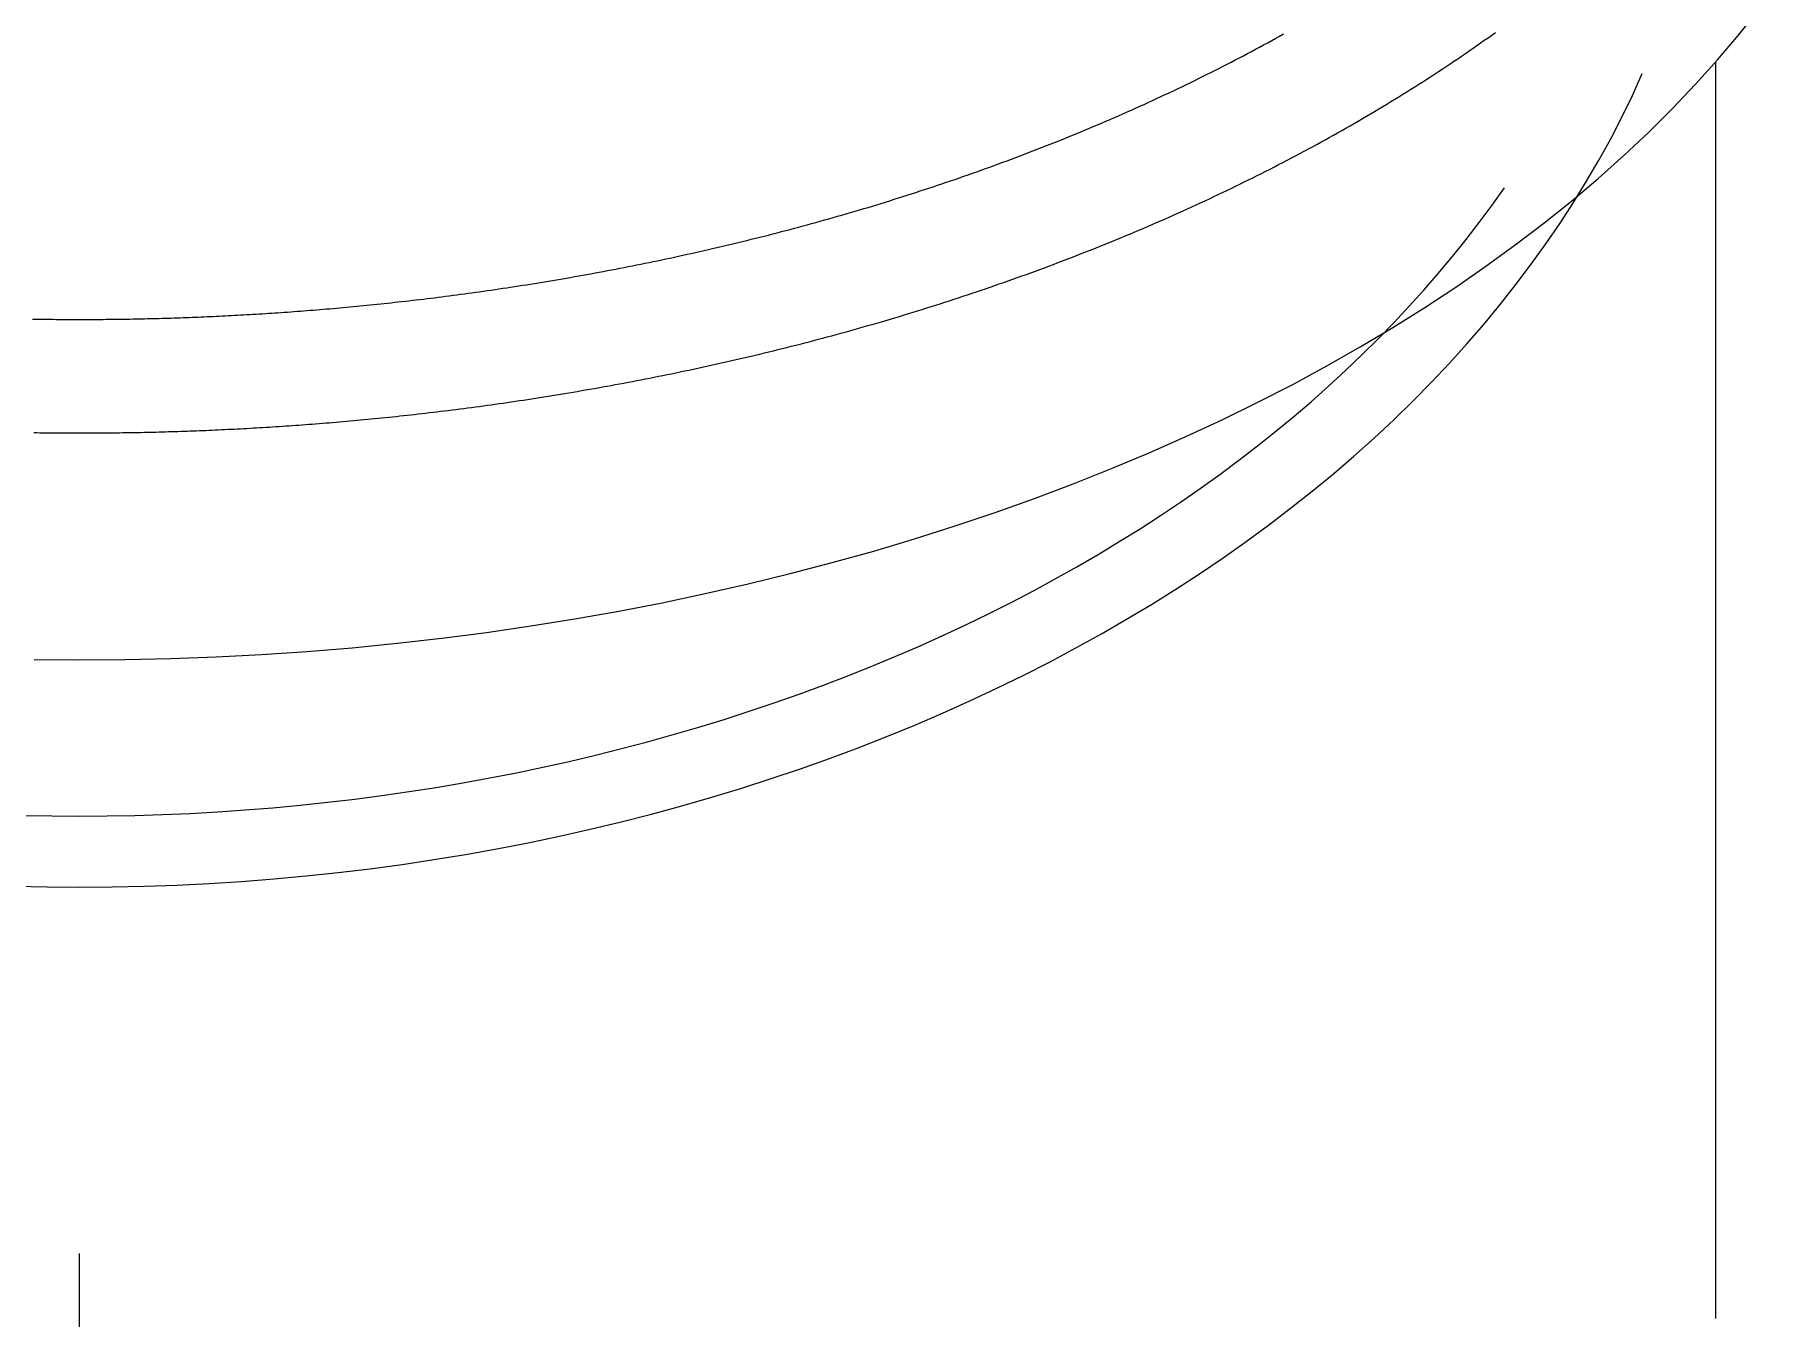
# Model space of a CAD drawing. Extents: x -9.8 to 63.4, y -19.1 to 47.2.
# Drawn here: x 51.97 to 60.56, y 29.43 to 35.82 of the extents above; entities that cross this region are included whole.
import ezdxf

# ---------------------------------------------------------------- set-up
doc = ezdxf.new("R2010")
doc.units = 0
doc.linetypes.add('CENTER', pattern=[50.8, 31.75, -6.35, 6.35, -6.35])
doc.layers.get('0').update_dxf_attribs({"linetype": 'CONTINUOUS'})
doc.layers.add('CENTER', color=1, linetype='CENTER')

msp = doc.modelspace()

# ---------------------------------------------------------------- linework, layer by layer
at = {"color": 7, "linetype": 'CONTINUOUS'}
msp.add_line((60.3465, 29.4251), (60.3465, 35.688), dxfattribs=at)
for points in [[(51.9695, 32.7083, 0), (52.1965, 32.7066, 0), (52.4235, 32.7083, 0), (52.6504, 32.7134, 0), (52.877, 32.7219, 0), (53.1032, 32.7338, 0), (53.3288, 32.7491, 0), (53.5538, 32.7678, 0), (53.7779, 32.7899, 0), (54.0011, 32.8153, 0), (54.2232, 32.8441, 0), (54.4441, 32.8761, 0), (54.6636, 32.9115, 0), (54.8817, 32.9502, 0), (55.0981, 32.9921, 0), (55.3128, 33.0373, 0), (55.5256, 33.0857, 0), (55.7363, 33.1372, 0), (55.945, 33.1919, 0), (56.1514, 33.2497, 0), (56.3554, 33.3106, 0), (56.5569, 33.3746, 0), (56.7558, 33.4415, 0), (56.952, 33.5114, 0), (57.1452, 33.5842, 0), (57.3355, 33.66, 0), (57.5227, 33.7385, 0), (57.7067, 33.8198, 0), (57.8874, 33.9039, 0), (58.0647, 33.9906, 0), (58.2384, 34.08, 0), (58.4084, 34.172, 0), (58.5748, 34.2665, 0), (58.7373, 34.3635, 0), (58.8958, 34.4628, 0), (59.0503, 34.5645, 0), (59.2007, 34.6686, 0), (59.3469, 34.7748, 0), (59.4887, 34.8832, 0), (59.6262, 34.9937, 0), (59.7592, 35.1062, 0), (59.8876, 35.2207, 0), (60.0114, 35.3371, 0), (60.1305, 35.4553, 0), (60.2448, 35.5752, 0), (60.3543, 35.6968, 0), (60.4588, 35.8201, 0), (60.5584, 35.9448, 0)], [(51.8733, 31.5798, 0), (52.0349, 31.5764, 0), (52.1965, 31.5752, 0), (52.3582, 31.5764, 0), (52.5198, 31.5798, 0), (52.6813, 31.5854, 0), (52.8426, 31.5934, 0), (53.0036, 31.6036, 0), (53.1643, 31.616, 0), (53.3246, 31.6307, 0), (53.4845, 31.6477, 0), (53.6439, 31.6668, 0), (53.8027, 31.6883, 0), (53.9609, 31.7119, 0), (54.1184, 31.7377, 0), (54.2751, 31.7658, 0), (54.431, 31.7961, 0), (54.586, 31.8285, 0), (54.7401, 31.8631, 0), (54.8932, 31.8998, 0), (55.0453, 31.9387, 0), (55.1962, 31.9798, 0), (55.3459, 32.0229, 0), (55.4944, 32.0681, 0), (55.6416, 32.1154, 0), (55.7874, 32.1648, 0), (55.9318, 32.2161, 0), (56.0748, 32.2695, 0), (56.2162, 32.3249, 0), (56.356, 32.3823, 0), (56.4943, 32.4416, 0), (56.6308, 32.5029, 0), (56.7655, 32.566, 0), (56.8985, 32.631, 0), (57.0296, 32.6979, 0), (57.1589, 32.7666, 0), (57.2861, 32.8371, 0), (57.4114, 32.9094, 0), (57.5346, 32.9834, 0), (57.6557, 33.0592, 0), (57.7747, 33.1366, 0), (57.8914, 33.2156, 0), (58.006, 33.2963, 0), (58.1182, 33.3786, 0), (58.2281, 33.4624, 0), (58.3357, 33.5478, 0), (58.4408, 33.6347, 0), (58.5435, 33.723, 0), (58.6436, 33.8127, 0), (58.7413, 33.9038, 0), (58.8363, 33.9963, 0), (58.9287, 34.0901, 0), (59.0185, 34.1852, 0), (59.1056, 34.2815, 0), (59.19, 34.379, 0), (59.2717, 34.4777, 0), (59.3505, 34.5775, 0), (59.4266, 34.6784, 0), (59.4998, 34.7803, 0), (59.5701, 34.8832, 0), (59.6375, 34.9871, 0), (59.702, 35.092, 0), (59.7635, 35.1977, 0), (59.8221, 35.3042, 0), (59.8776, 35.4116, 0), (59.9302, 35.5197, 0), (59.9797, 35.6286, 0)], [(51.9211, 31.9322, 0), (52.0588, 31.9296, 0), (52.1965, 31.9288, 0), (52.3343, 31.9296, 0), (52.4719, 31.9322, 0), (52.6095, 31.9364, 0), (52.747, 31.9424, 0), (52.8843, 31.95, 0), (53.0214, 31.9593, 0), (53.1583, 31.9703, 0), (53.2948, 31.983, 0), (53.4311, 31.9974, 0), (53.5669, 32.0135, 0), (53.7024, 32.0312, 0), (53.8373, 32.0506, 0), (53.9718, 32.0717, 0), (54.1057, 32.0944, 0), (54.2391, 32.1187, 0), (54.3718, 32.1447, 0), (54.5039, 32.1724, 0), (54.6353, 32.2016, 0), (54.7659, 32.2325, 0), (54.8958, 32.265, 0), (55.0248, 32.299, 0), (55.153, 32.3347, 0), (55.2802, 32.3719, 0), (55.4066, 32.4107, 0), (55.5319, 32.4511, 0), (55.6563, 32.493, 0), (55.7796, 32.5364, 0), (55.9018, 32.5813, 0), (56.0228, 32.6277, 0), (56.1428, 32.6757, 0), (56.2615, 32.725, 0), (56.379, 32.7759, 0), (56.4952, 32.8282, 0), (56.6101, 32.8819, 0), (56.7236, 32.937, 0), (56.8358, 32.9935, 0), (56.9466, 33.0514, 0), (57.0559, 33.1106, 0), (57.1638, 33.1712, 0), (57.2701, 33.2331, 0), (57.3749, 33.2963, 0), (57.4781, 33.3607, 0), (57.5798, 33.4265, 0), (57.6797, 33.4935, 0), (57.7781, 33.5617, 0), (57.8747, 33.6311, 0), (57.9696, 33.7017, 0), (58.0627, 33.7734, 0), (58.1541, 33.8463, 0), (58.2436, 33.9203, 0), (58.3313, 33.9954, 0), (58.4172, 34.0716, 0), (58.5011, 34.1488, 0), (58.5832, 34.227, 0), (58.6633, 34.3062, 0), (58.7414, 34.3864, 0), (58.8175, 34.4676, 0), (58.8917, 34.5497, 0), (58.9637, 34.6327, 0), (59.0338, 34.7165, 0), (59.1017, 34.8013, 0), (59.1676, 34.8868, 0), (59.2313, 34.9731, 0), (59.2929, 35.0602, 0)]]:
    msp.add_polyline3d(points, dxfattribs=at)
at = {"color": 7}
for points in [[(52.1965, 33.838, 0), (52.2118, 33.838, 0), (52.2271, 33.838, 0), (52.2424, 33.838, 0), (52.2576, 33.8381, 0), (52.2729, 33.8382, 0), (52.2882, 33.8382, 0), (52.3034, 33.8383, 0), (52.3187, 33.8384, 0), (52.3339, 33.8386, 0), (52.3492, 33.8387, 0), (52.3644, 33.8389, 0), (52.3797, 33.839, 0), (52.3949, 33.8392, 0), (52.4101, 33.8394, 0), (52.4254, 33.8396, 0), (52.4406, 33.8399, 0), (52.4559, 33.8401, 0), (52.4711, 33.8404, 0), (52.4864, 33.8407, 0), (52.5017, 33.841, 0), (52.5169, 33.8413, 0), (52.5322, 33.8416, 0), (52.5475, 33.842, 0), (52.5628, 33.8423, 0), (52.5781, 33.8427, 0), (52.5934, 33.8431, 0), (52.6087, 33.8435, 0), (52.6241, 33.8439, 0), (52.6394, 33.8444, 0), (52.6548, 33.8448, 0), (52.6702, 33.8453, 0), (52.6855, 33.8458, 0), (52.7009, 33.8463, 0), (52.7164, 33.8468, 0), (52.7318, 33.8474, 0), (52.7473, 33.8479, 0), (52.7627, 33.8485, 0), (52.7782, 33.8491, 0), (52.7937, 33.8497, 0), (52.8093, 33.8503, 0), (52.8248, 33.851, 0), (52.8404, 33.8516, 0), (52.856, 33.8523, 0), (52.8716, 33.853, 0), (52.8873, 33.8537, 0), (52.903, 33.8545, 0), (52.9187, 33.8552, 0), (52.9344, 33.856, 0), (52.9501, 33.8568, 0), (52.9659, 33.8576, 0), (52.9817, 33.8584, 0), (52.9976, 33.8592, 0), (53.0134, 33.8601, 0), (53.0293, 33.8609, 0), (53.0453, 33.8618, 0), (53.0612, 33.8627, 0), (53.0772, 33.8637, 0), (53.0933, 33.8646, 0), (53.1094, 33.8656, 0), (53.1255, 33.8666, 0), (53.1416, 33.8676, 0), (53.1578, 33.8686, 0), (53.174, 33.8696, 0), (53.1903, 33.8707, 0), (53.2066, 33.8718, 0), (53.223, 33.8729, 0), (53.2394, 33.874, 0), (53.2558, 33.8751, 0), (53.2723, 33.8763, 0), (53.2888, 33.8775, 0), (53.3054, 33.8787, 0), (53.322, 33.8799, 0), (53.3387, 33.8812, 0), (53.3554, 33.8825, 0), (53.3721, 33.8838, 0), (53.3889, 33.8851, 0), (53.4058, 33.8864, 0), (53.4227, 33.8878, 0), (53.4397, 33.8892, 0), (53.4567, 33.8906, 0), (53.4738, 33.892, 0), (53.4909, 33.8935, 0), (53.508, 33.895, 0), (53.5253, 33.8965, 0), (53.5426, 33.8981, 0), (53.5599, 33.8996, 0), (53.5773, 33.9012, 0), (53.5947, 33.9028, 0), (53.6123, 33.9045, 0), (53.6298, 33.9062, 0), (53.6475, 33.9079, 0), (53.6651, 33.9096, 0), (53.6829, 33.9114, 0), (53.7007, 33.9132, 0), (53.7186, 33.915, 0), (53.7365, 33.9168, 0), (53.7545, 33.9187, 0), (53.7726, 33.9206, 0), (53.7907, 33.9225, 0), (53.8089, 33.9245, 0), (53.8272, 33.9265, 0), (53.8455, 33.9285, 0), (53.8639, 33.9306, 0), (53.8824, 33.9327, 0), (53.9009, 33.9348, 0), (53.9196, 33.9369, 0), (53.9382, 33.9391, 0), (53.957, 33.9413, 0), (53.9758, 33.9436, 0), (53.9947, 33.9459, 0), (54.0137, 33.9482, 0), (54.0327, 33.9505, 0), (54.0519, 33.9529, 0), (54.071, 33.9553, 0), (54.0903, 33.9578, 0), (54.1097, 33.9603, 0), (54.1291, 33.9628, 0), (54.1485, 33.9654, 0), (54.1681, 33.968, 0), (54.1877, 33.9706, 0), (54.2073, 33.9733, 0), (54.227, 33.976, 0), (54.2468, 33.9787, 0), (54.2666, 33.9815, 0), (54.2865, 33.9843, 0), (54.3065, 33.9872, 0), (54.3265, 33.9901, 0), (54.3466, 33.993, 0), (54.3667, 33.996, 0), (54.3869, 33.999, 0), (54.4071, 34.002, 0), (54.4274, 34.0051, 0), (54.4477, 34.0082, 0), (54.4681, 34.0114, 0), (54.4886, 34.0146, 0), (54.5091, 34.0178, 0), (54.5296, 34.0211, 0), (54.5502, 34.0244, 0), (54.5708, 34.0277, 0), (54.5915, 34.0311, 0), (54.6123, 34.0345, 0), (54.6331, 34.038, 0), (54.6539, 34.0415, 0), (54.6748, 34.0451, 0), (54.6957, 34.0487, 0), (54.7167, 34.0523, 0), (54.7377, 34.0559, 0), (54.7588, 34.0597, 0), (54.7799, 34.0634, 0), (54.801, 34.0672, 0), (54.8222, 34.071, 0), (54.8435, 34.0749, 0), (54.8647, 34.0788, 0), (54.886, 34.0827, 0), (54.9074, 34.0867, 0), (54.9288, 34.0907, 0), (54.9502, 34.0948, 0), (54.9717, 34.0989, 0), (54.9932, 34.1031, 0), (55.0147, 34.1073, 0), (55.0363, 34.1115, 0), (55.0579, 34.1158, 0), (55.0795, 34.1201, 0), (55.1012, 34.1245, 0), (55.1229, 34.1289, 0), (55.1446, 34.1333, 0), (55.1664, 34.1378, 0), (55.1882, 34.1423, 0), (55.21, 34.1469, 0), (55.2318, 34.1515, 0), (55.2537, 34.1562, 0), (55.2756, 34.1609, 0), (55.2976, 34.1656, 0), (55.3195, 34.1704, 0), (55.3415, 34.1753, 0), (55.3635, 34.1801, 0), (55.3856, 34.1851, 0), (55.4076, 34.19, 0), (55.4297, 34.195, 0), (55.4518, 34.2001, 0), (55.4739, 34.2052, 0), (55.4961, 34.2103, 0), (55.5183, 34.2155, 0), (55.5405, 34.2207, 0), (55.5627, 34.226, 0), (55.5849, 34.2313, 0), (55.6071, 34.2367, 0), (55.6294, 34.2421, 0), (55.6517, 34.2475, 0), (55.674, 34.253, 0), (55.6963, 34.2586, 0), (55.7186, 34.2642, 0), (55.7409, 34.2698, 0), (55.7633, 34.2755, 0), (55.7856, 34.2812, 0), (55.808, 34.287, 0), (55.8304, 34.2928, 0), (55.8528, 34.2987, 0), (55.8752, 34.3046, 0), (55.8976, 34.3105, 0), (55.92, 34.3165, 0), (55.9425, 34.3226, 0), (55.9649, 34.3287, 0), (55.9874, 34.3348, 0), (56.0098, 34.341, 0), (56.0323, 34.3473, 0), (56.0547, 34.3536, 0), (56.0772, 34.3599, 0), (56.0997, 34.3663, 0), (56.1222, 34.3727, 0), (56.1447, 34.3792, 0), (56.1673, 34.3857, 0), (56.1898, 34.3923, 0), (56.2123, 34.3989, 0), (56.2349, 34.4056, 0), (56.2574, 34.4123, 0), (56.28, 34.419, 0), (56.3025, 34.4259, 0), (56.3251, 34.4327, 0), (56.3476, 34.4396, 0), (56.3702, 34.4466, 0), (56.3928, 34.4536, 0), (56.4154, 34.4607, 0), (56.4379, 34.4678, 0), (56.4605, 34.4749, 0), (56.4831, 34.4821, 0), (56.5057, 34.4894, 0), (56.5283, 34.4967, 0), (56.5508, 34.504, 0), (56.5734, 34.5114, 0), (56.596, 34.5188, 0), (56.6186, 34.5263, 0), (56.6412, 34.5339, 0), (56.6638, 34.5415, 0), (56.6863, 34.5491, 0), (56.7089, 34.5568, 0), (56.7315, 34.5645, 0), (56.754, 34.5723, 0), (56.7766, 34.5802, 0), (56.7992, 34.5881, 0), (56.8217, 34.596, 0), (56.8442, 34.604, 0), (56.8668, 34.612, 0), (56.8893, 34.6201, 0), (56.9118, 34.6282, 0), (56.9344, 34.6364, 0), (56.9569, 34.6446, 0), (56.9794, 34.6529, 0), (57.0019, 34.6613, 0), (57.0243, 34.6697, 0), (57.0468, 34.6781, 0), (57.0693, 34.6866, 0), (57.0917, 34.6951, 0), (57.1142, 34.7037, 0), (57.1366, 34.7123, 0), (57.159, 34.721, 0), (57.1814, 34.7297, 0), (57.2038, 34.7385, 0), (57.2262, 34.7474, 0), (57.2486, 34.7562, 0), (57.2709, 34.7652, 0), (57.2932, 34.7742, 0), (57.3156, 34.7832, 0), (57.3379, 34.7923, 0), (57.3602, 34.8014, 0), (57.3824, 34.8106, 0), (57.4047, 34.8199, 0), (57.4269, 34.8292, 0), (57.4491, 34.8385, 0), (57.4713, 34.8479, 0), (57.4935, 34.8573, 0), (57.5157, 34.8668, 0), (57.5378, 34.8764, 0), (57.5599, 34.886, 0), (57.582, 34.8956, 0), (57.6041, 34.9053, 0), (57.6262, 34.9151, 0), (57.6482, 34.9249, 0), (57.6702, 34.9347, 0), (57.6922, 34.9446, 0), (57.7142, 34.9546, 0), (57.7361, 34.9646, 0), (57.758, 34.9746, 0), (57.7799, 34.9847, 0), (57.8017, 34.9949, 0), (57.8235, 35.0051, 0), (57.8453, 35.0154, 0), (57.8671, 35.0257, 0), (57.8888, 35.036, 0), (57.9105, 35.0464, 0), (57.9322, 35.0568, 0), (57.9538, 35.0673, 0), (57.9754, 35.0779, 0), (57.997, 35.0885, 0), (58.0185, 35.0991, 0), (58.04, 35.1098, 0), (58.0615, 35.1206, 0), (58.0829, 35.1313, 0), (58.1043, 35.1422, 0), (58.1257, 35.1531, 0), (58.147, 35.164, 0), (58.1683, 35.175, 0), (58.1896, 35.186, 0), (58.2108, 35.1971, 0), (58.232, 35.2082, 0), (58.2531, 35.2194, 0), (58.2742, 35.2306, 0), (58.2953, 35.2418, 0), (58.3163, 35.2531, 0), (58.3373, 35.2645, 0), (58.3582, 35.2759, 0), (58.3791, 35.2873, 0), (58.4, 35.2988, 0), (58.4208, 35.3103, 0), (58.4415, 35.3219, 0), (58.4623, 35.3336, 0), (58.4829, 35.3452, 0), (58.5036, 35.3569, 0), (58.5241, 35.3687, 0), (58.5447, 35.3805, 0), (58.5652, 35.3924, 0), (58.5856, 35.4043, 0), (58.606, 35.4162, 0), (58.6263, 35.4282, 0), (58.6466, 35.4402, 0), (58.6669, 35.4523, 0), (58.6871, 35.4644, 0), (58.7072, 35.4766, 0), (58.7273, 35.4888, 0), (58.7474, 35.501, 0), (58.7674, 35.5133, 0), (58.7873, 35.5257, 0), (58.8072, 35.5381, 0), (58.827, 35.5505, 0), (58.8468, 35.5629, 0), (58.8665, 35.5755, 0), (58.8862, 35.588, 0), (58.9058, 35.6006, 0), (58.9253, 35.6132, 0), (58.9448, 35.6259, 0), (58.9642, 35.6386, 0), (58.9836, 35.6514, 0), (59.0029, 35.6642, 0), (59.0222, 35.677, 0), (59.0414, 35.6899, 0), (59.0605, 35.7028, 0), (59.0796, 35.7158, 0), (59.0986, 35.7288, 0), (59.1176, 35.7419, 0), (59.1365, 35.7549, 0), (59.1553, 35.768, 0), (59.1741, 35.7812, 0), (59.1928, 35.7944, 0), (59.2114, 35.8076, 0), (59.23, 35.8209, 0), (59.2485, 35.8342, 0)], [(52.1965, 34.4037, 0), (52.2112, 34.4037, 0), (52.226, 34.4037, 0), (52.2407, 34.4037, 0), (52.2554, 34.4038, 0), (52.2701, 34.4038, 0), (52.2847, 34.4039, 0), (52.2994, 34.404, 0), (52.3141, 34.4041, 0), (52.3288, 34.4042, 0), (52.3435, 34.4044, 0), (52.3581, 34.4045, 0), (52.3728, 34.4047, 0), (52.3875, 34.4049, 0), (52.4021, 34.4051, 0), (52.4168, 34.4053, 0), (52.4315, 34.4055, 0), (52.4462, 34.4057, 0), (52.4609, 34.406, 0), (52.4756, 34.4063, 0), (52.4903, 34.4065, 0), (52.5049, 34.4068, 0), (52.5197, 34.4072, 0), (52.5344, 34.4075, 0), (52.5491, 34.4078, 0), (52.5638, 34.4082, 0), (52.5786, 34.4086, 0), (52.5933, 34.409, 0), (52.6081, 34.4094, 0), (52.6228, 34.4098, 0), (52.6376, 34.4103, 0), (52.6524, 34.4107, 0), (52.6672, 34.4112, 0), (52.6821, 34.4117, 0), (52.6969, 34.4122, 0), (52.7118, 34.4127, 0), (52.7267, 34.4132, 0), (52.7416, 34.4138, 0), (52.7565, 34.4144, 0), (52.7714, 34.415, 0), (52.7863, 34.4156, 0), (52.8013, 34.4162, 0), (52.8163, 34.4168, 0), (52.8313, 34.4175, 0), (52.8464, 34.4181, 0), (52.8614, 34.4188, 0), (52.8765, 34.4195, 0), (52.8916, 34.4202, 0), (52.9068, 34.421, 0), (52.9219, 34.4217, 0), (52.9371, 34.4225, 0), (52.9523, 34.4233, 0), (52.9676, 34.4241, 0), (52.9829, 34.4249, 0), (52.9982, 34.4258, 0), (53.0135, 34.4266, 0), (53.0289, 34.4275, 0), (53.0443, 34.4284, 0), (53.0597, 34.4293, 0), (53.0752, 34.4302, 0), (53.0907, 34.4312, 0), (53.1062, 34.4321, 0), (53.1218, 34.4331, 0), (53.1374, 34.4341, 0), (53.1531, 34.4352, 0), (53.1688, 34.4362, 0), (53.1845, 34.4373, 0), (53.2003, 34.4383, 0), (53.2161, 34.4394, 0), (53.232, 34.4406, 0), (53.2479, 34.4417, 0), (53.2638, 34.4429, 0), (53.2798, 34.444, 0), (53.2959, 34.4452, 0), (53.3119, 34.4465, 0), (53.3281, 34.4477, 0), (53.3442, 34.449, 0), (53.3605, 34.4503, 0), (53.3767, 34.4516, 0), (53.3931, 34.4529, 0), (53.4094, 34.4543, 0), (53.4259, 34.4557, 0), (53.4423, 34.4571, 0), (53.4589, 34.4585, 0), (53.4754, 34.46, 0), (53.4921, 34.4615, 0), (53.5088, 34.463, 0), (53.5255, 34.4645, 0), (53.5423, 34.4661, 0), (53.5592, 34.4677, 0), (53.5761, 34.4693, 0), (53.593, 34.4709, 0), (53.6101, 34.4726, 0), (53.6271, 34.4743, 0), (53.6443, 34.476, 0), (53.6615, 34.4778, 0), (53.6787, 34.4795, 0), (53.6961, 34.4813, 0), (53.7134, 34.4832, 0), (53.7309, 34.485, 0), (53.7484, 34.4869, 0), (53.766, 34.4889, 0), (53.7836, 34.4908, 0), (53.8013, 34.4928, 0), (53.8191, 34.4948, 0), (53.8369, 34.4968, 0), (53.8548, 34.4989, 0), (53.8728, 34.501, 0), (53.8908, 34.5031, 0), (53.909, 34.5053, 0), (53.9271, 34.5075, 0), (53.9454, 34.5097, 0), (53.9637, 34.512, 0), (53.9821, 34.5143, 0), (54.0006, 34.5166, 0), (54.0191, 34.519, 0), (54.0377, 34.5214, 0), (54.0564, 34.5238, 0), (54.0751, 34.5263, 0), (54.0939, 34.5288, 0), (54.1128, 34.5313, 0), (54.1317, 34.5339, 0), (54.1506, 34.5365, 0), (54.1696, 34.5391, 0), (54.1887, 34.5418, 0), (54.2079, 34.5445, 0), (54.2271, 34.5472, 0), (54.2463, 34.55, 0), (54.2656, 34.5528, 0), (54.285, 34.5557, 0), (54.3044, 34.5586, 0), (54.3238, 34.5615, 0), (54.3433, 34.5645, 0), (54.3629, 34.5675, 0), (54.3825, 34.5705, 0), (54.4022, 34.5736, 0), (54.4219, 34.5767, 0), (54.4416, 34.5798, 0), (54.4614, 34.583, 0), (54.4813, 34.5862, 0), (54.5012, 34.5895, 0), (54.5212, 34.5928, 0), (54.5411, 34.5961, 0), (54.5612, 34.5995, 0), (54.5813, 34.6029, 0), (54.6014, 34.6064, 0), (54.6216, 34.6098, 0), (54.6418, 34.6134, 0), (54.662, 34.6169, 0), (54.6823, 34.6205, 0), (54.7026, 34.6242, 0), (54.723, 34.6278, 0), (54.7434, 34.6316, 0), (54.7639, 34.6353, 0), (54.7844, 34.6391, 0), (54.8049, 34.643, 0), (54.8255, 34.6468, 0), (54.846, 34.6507, 0), (54.8667, 34.6547, 0), (54.8873, 34.6587, 0), (54.908, 34.6627, 0), (54.9288, 34.6668, 0), (54.9495, 34.6709, 0), (54.9703, 34.6751, 0), (54.9912, 34.6792, 0), (55.012, 34.6835, 0), (55.0329, 34.6878, 0), (55.0538, 34.6921, 0), (55.0748, 34.6964, 0), (55.0957, 34.7008, 0), (55.1167, 34.7053, 0), (55.1378, 34.7097, 0), (55.1588, 34.7143, 0), (55.1799, 34.7188, 0), (55.201, 34.7234, 0), (55.2221, 34.7281, 0), (55.2433, 34.7327, 0), (55.2645, 34.7375, 0), (55.2857, 34.7422, 0), (55.3069, 34.747, 0), (55.3281, 34.7519, 0), (55.3494, 34.7568, 0), (55.3707, 34.7617, 0), (55.392, 34.7667, 0), (55.4133, 34.7717, 0), (55.4346, 34.7768, 0), (55.456, 34.7819, 0), (55.4773, 34.7871, 0), (55.4987, 34.7923, 0), (55.5201, 34.7975, 0), (55.5415, 34.8028, 0), (55.563, 34.8081, 0), (55.5844, 34.8135, 0), (55.6058, 34.8189, 0), (55.6273, 34.8243, 0), (55.6488, 34.8298, 0), (55.6703, 34.8354, 0), (55.6918, 34.841, 0), (55.7133, 34.8466, 0), (55.7348, 34.8523, 0), (55.7563, 34.858, 0), (55.7778, 34.8638, 0), (55.7994, 34.8696, 0), (55.8209, 34.8754, 0), (55.8425, 34.8813, 0), (55.864, 34.8873, 0), (55.8856, 34.8932, 0), (55.9072, 34.8993, 0), (55.9288, 34.9054, 0), (55.9504, 34.9115, 0), (55.972, 34.9177, 0), (55.9936, 34.9239, 0), (56.0152, 34.9301, 0), (56.0368, 34.9365, 0), (56.0584, 34.9428, 0), (56.0801, 34.9492, 0), (56.1017, 34.9557, 0), (56.1233, 34.9622, 0), (56.145, 34.9687, 0), (56.1666, 34.9753, 0), (56.1883, 34.9819, 0), (56.2099, 34.9886, 0), (56.2316, 34.9953, 0), (56.2533, 35.0021, 0), (56.2749, 35.0089, 0), (56.2966, 35.0158, 0), (56.3183, 35.0227, 0), (56.3399, 35.0296, 0), (56.3616, 35.0366, 0), (56.3832, 35.0437, 0), (56.4049, 35.0508, 0), (56.4266, 35.0579, 0), (56.4482, 35.0651, 0), (56.4699, 35.0723, 0), (56.4915, 35.0796, 0), (56.5132, 35.0869, 0), (56.5348, 35.0943, 0), (56.5565, 35.1017, 0), (56.5781, 35.1092, 0), (56.5997, 35.1167, 0), (56.6214, 35.1243, 0), (56.643, 35.1319, 0), (56.6646, 35.1395, 0), (56.6862, 35.1472, 0), (56.7078, 35.155, 0), (56.7294, 35.1628, 0), (56.751, 35.1706, 0), (56.7726, 35.1785, 0), (56.7941, 35.1865, 0), (56.8157, 35.1945, 0), (56.8372, 35.2025, 0), (56.8588, 35.2106, 0), (56.8803, 35.2187, 0), (56.9018, 35.2269, 0), (56.9233, 35.2351, 0), (56.9448, 35.2434, 0), (56.9663, 35.2517, 0), (56.9878, 35.2601, 0), (57.0092, 35.2685, 0), (57.0307, 35.2769, 0), (57.0521, 35.2855, 0), (57.0735, 35.294, 0), (57.0949, 35.3026, 0), (57.1163, 35.3113, 0), (57.1376, 35.32, 0), (57.159, 35.3287, 0), (57.1803, 35.3375, 0), (57.2016, 35.3464, 0), (57.2229, 35.3553, 0), (57.2442, 35.3642, 0), (57.2654, 35.3732, 0), (57.2867, 35.3823, 0), (57.3079, 35.3914, 0), (57.3291, 35.4005, 0), (57.3503, 35.4097, 0), (57.3714, 35.4189, 0), (57.3926, 35.4282, 0), (57.4137, 35.4375, 0), (57.4348, 35.4469, 0), (57.4558, 35.4564, 0), (57.4769, 35.4658, 0), (57.4979, 35.4754, 0), (57.5189, 35.4849, 0), (57.5398, 35.4945, 0), (57.5607, 35.5042, 0), (57.5816, 35.5139, 0), (57.6025, 35.5237, 0), (57.6234, 35.5335, 0), (57.6442, 35.5434, 0), (57.665, 35.5533, 0), (57.6857, 35.5632, 0), (57.7064, 35.5732, 0), (57.7271, 35.5832, 0), (57.7478, 35.5933, 0), (57.7684, 35.6034, 0), (57.789, 35.6136, 0), (57.8096, 35.6238, 0), (57.8301, 35.6341, 0), (57.8506, 35.6444, 0), (57.8711, 35.6548, 0), (57.8915, 35.6652, 0), (57.9119, 35.6756, 0), (57.9322, 35.6861, 0), (57.9526, 35.6967, 0), (57.9728, 35.7072, 0), (57.9931, 35.7179, 0), (58.0133, 35.7285, 0), (58.0334, 35.7393, 0), (58.0536, 35.75, 0), (58.0736, 35.7608, 0), (58.0937, 35.7717, 0), (58.1137, 35.7826, 0), (58.1337, 35.7935, 0), (58.1536, 35.8045, 0), (58.1734, 35.8155, 0), (58.1933, 35.8265, 0)], [(51.9615, 34.4055, 0), (51.9762, 34.4053, 0), (51.9909, 34.4051, 0), (52.0056, 34.4049, 0), (52.0202, 34.4047, 0), (52.0349, 34.4045, 0), (52.0496, 34.4044, 0), (52.0643, 34.4042, 0), (52.0789, 34.4041, 0), (52.0936, 34.404, 0), (52.1083, 34.4039, 0), (52.123, 34.4038, 0), (52.1377, 34.4038, 0), (52.1524, 34.4037, 0), (52.1671, 34.4037, 0), (52.1818, 34.4037, 0), (52.1965, 34.4037, 0)], [(51.9677, 33.8396, 0), (51.9829, 33.8394, 0), (51.9981, 33.8392, 0), (52.0134, 33.839, 0), (52.0286, 33.8389, 0), (52.0439, 33.8387, 0), (52.0591, 33.8386, 0), (52.0744, 33.8384, 0), (52.0896, 33.8383, 0), (52.1049, 33.8382, 0), (52.1201, 33.8382, 0), (52.1354, 33.8381, 0), (52.1507, 33.838, 0), (52.1659, 33.838, 0), (52.1812, 33.838, 0), (52.1965, 33.838, 0)]]:
    msp.add_polyline3d(points, dxfattribs=at)
at = {"layer": 'CENTER', "color": 1, "linetype": 'CENTER'}
msp.add_line((52.1965, -2), (52.1965, 47.1517), dxfattribs=at)

doc.saveas('drawing.dxf')
